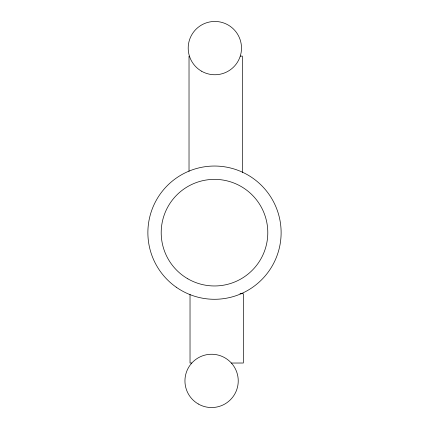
<?xml version="1.0" encoding="UTF-8"?>
<svg xmlns="http://www.w3.org/2000/svg" width="429" height="429" viewBox="0 0 429 429"><rect width="100%" height="100%" fill="white"/><g stroke="black" fill="none" stroke-linecap="round" stroke-linejoin="round"><path stroke-width="0.64" d="M231.397 363.041L243.329 363.014L243.329 293.726L239.993 293.726M240.326 56.119L242.326 56.119L242.326 172.694M191.79 363.041L190.026 363.014L190.026 294.391M189.023 56.119L189.023 171.353M187.848 278.823A53.298 53.298 0 0 0 267.798 232.663A53.298 53.298 0 0 0 187.848 186.508A53.298 53.298 0 0 0 187.848 278.823M176.201 287.178A66.624 66.624 0 0 0 280.861 238.578A66.624 66.624 0 0 0 186.438 172.238A66.624 66.624 0 0 0 176.201 287.178M198.268 403.979A26.652 26.652 0 0 0 238.24 380.898A26.652 26.652 0 0 0 198.268 357.818A26.652 26.652 0 0 0 198.268 403.979M201.523 71.182A26.652 26.652 0 0 0 241.5 48.102A26.652 26.652 0 0 0 201.523 25.021A26.652 26.652 0 0 0 201.523 71.182"/></g></svg>
